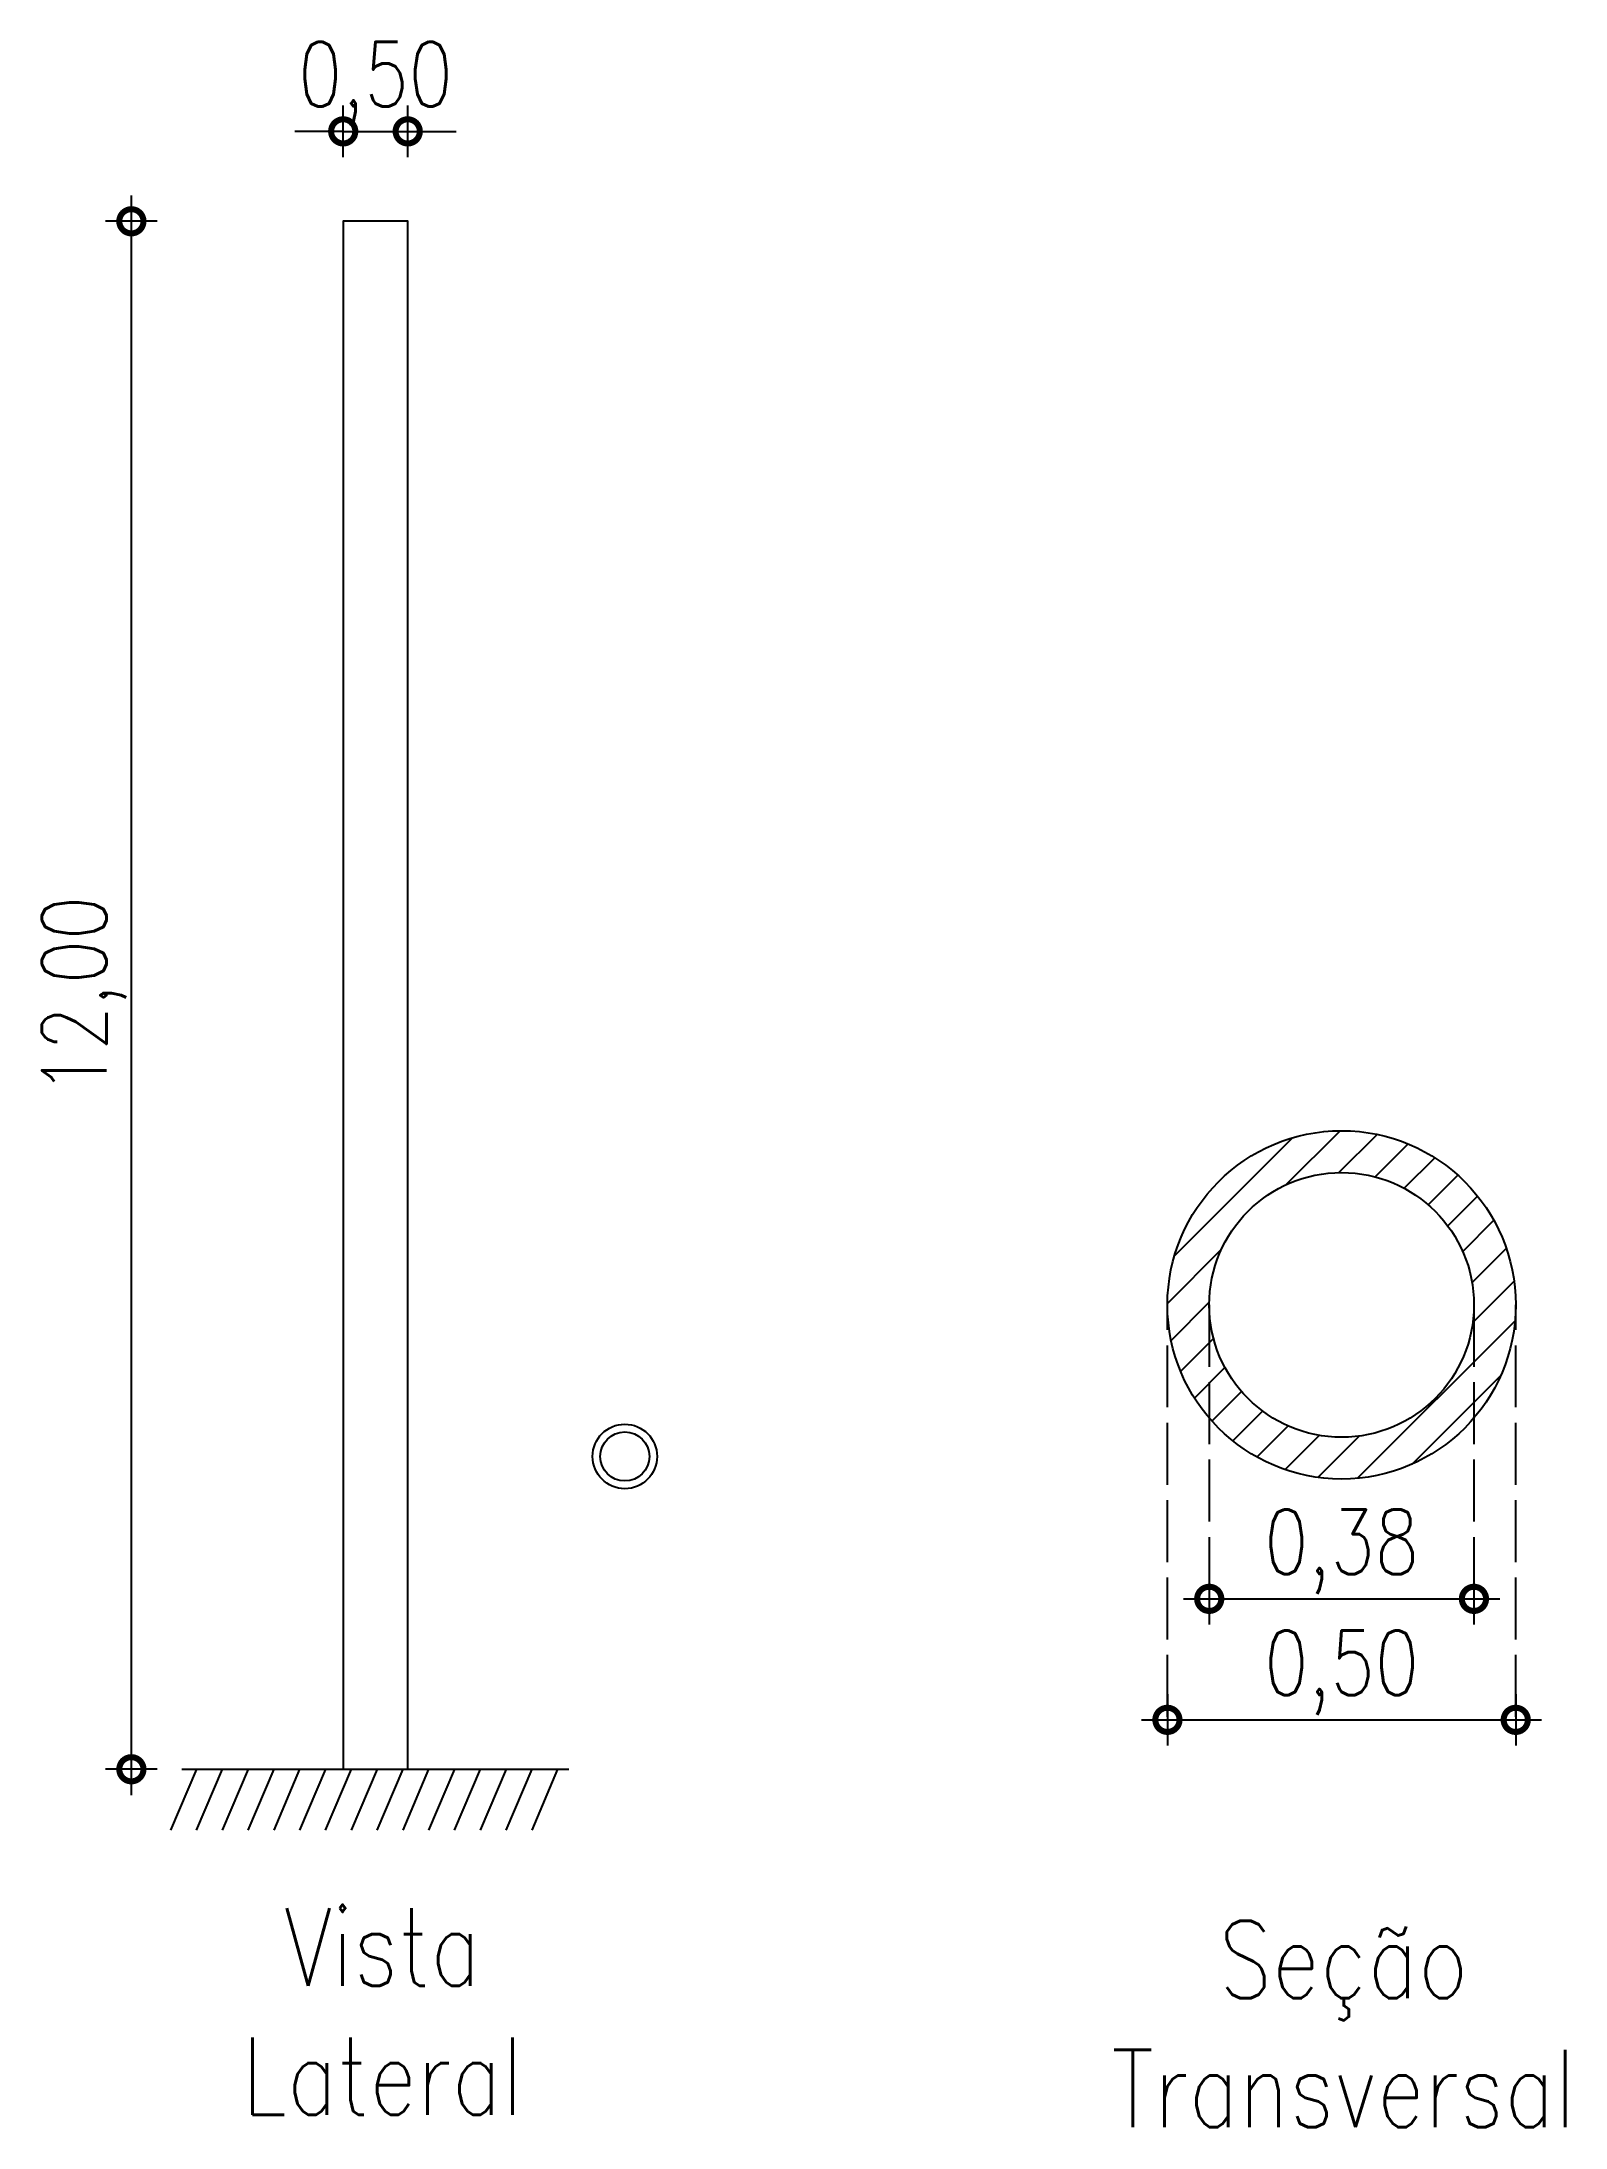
# Model space of a CAD drawing. Header units: millimetres. Extents: x 2456.1 to 2467.9, y 2295 to 2311.2.
import ezdxf

# ---------------------------------------------------------------- set-up
doc = ezdxf.new("R2010")
doc.units = ezdxf.units.MM
doc.linetypes.add('ACAD_ISO02W100', pattern=[15, 12, -3])
doc.styles.get("Standard").update_dxf_attribs({"font": 'txt.shx', "width": 0.8})
doc.dimstyles.new('Cotas 1-25', dxfattribs={"dimtxt": 0.375, "dimasz": 0.375, "dimexe": 0.2, "dimexo": 0, "dimgap": 0.075, "dimtad": 1, "dimzin": 1, "dimtxsty": 'Standard', "dimblk": 'DOTSMALL', "dimcen": 0.625, "dimdle": 0.2, "dimclrt": 1, "dimadec": 0, "dimazin": 0, "dimtfac": 1, "dimtix": 1, "dimtmove": 0, "dimatfit": 0, "dimfxl": 0.2, "dimfxlon": 1, "dimarcsym": 0})

# ---------------------------------------------------------------- blocks, each defined once
blk = doc.blocks.new('_DotSmall')
at = {"color": 0, "linetype": 'ByBlock', "const_width": 0.5}
blk.add_lwpolyline([(-0.0625, 0, 1), (0.0625, 0, 1)], format="xyb", close=True, dxfattribs=at)
blk = doc.blocks.new('*D5')
at = {"color": 0, "lineweight": -2, "transparency": 16777216}
for p, q in [((2456.796, 2297.575), (2456.796, 2309.975)), ((2456.996, 2309.775), (2456.596, 2309.775)), ((2456.996, 2297.775), (2456.596, 2297.775))]:
    blk.add_line(p, q, dxfattribs=at)
at = {"layer": 'Defpoints', "color": 0, "transparency": 16777216}
for p in [(2456.796, 2309.775), (2458.438, 2309.775), (2458.438, 2297.775)]:
    blk.add_point(p, dxfattribs=at)
at = {"color": 0, "lineweight": -2, "transparency": 16777216, "xscale": 0.375, "yscale": 0.375, "zscale": 0.375}
for p, rotation in [((2456.796, 2309.775), 90), ((2456.796, 2297.775), 270)]:
    blk.add_blockref('_DotSmall', p, dxfattribs=dict(at, rotation=rotation))
at = {"color": 1, "transparency": 16777216, "insert": (2456.429, 2303.775), "char_height": 0.5, "attachment_point": 5, "rotation": 90}
blk.add_mtext('12,00', dxfattribs=at)
blk = doc.blocks.new('*D7')
at = {"color": 0, "lineweight": -2, "transparency": 16777216}
for p, q in [((2458.438, 2310.272), (2458.438, 2310.672)), ((2458.938, 2310.272), (2458.938, 2310.672)), ((2458.438, 2310.472), (2458.063, 2310.472)), ((2458.438, 2310.472), (2458.938, 2310.472)), ((2458.938, 2310.472), (2459.313, 2310.472))]:
    blk.add_line(p, q, dxfattribs=at)
at = {"layer": 'Defpoints', "color": 0, "transparency": 16777216}
for p in [(2458.938, 2310.472), (2458.438, 2309.683), (2458.938, 2309.683)]:
    blk.add_point(p, dxfattribs=at)
at = {"color": 0, "lineweight": -2, "transparency": 16777216, "xscale": 0.375, "yscale": 0.375, "zscale": 0.375}
blk.add_blockref('_DotSmall', (2458.438, 2310.472), dxfattribs=at)
at = {"color": 0, "lineweight": -2, "transparency": 16777216, "xscale": 0.375, "yscale": 0.375, "zscale": 0.375, "rotation": 180}
blk.add_blockref('_DotSmall', (2458.938, 2310.472), dxfattribs=at)
at = {"color": 1, "transparency": 16777216, "insert": (2458.688, 2310.839), "char_height": 0.5, "attachment_point": 5}
blk.add_mtext('0,50', dxfattribs=at)
blk = doc.blocks.new('*D8')
at = {"color": 0, "lineweight": -2, "transparency": 16777216}
for p, q in [((2465.151, 2299.296), (2465.151, 2298.896)), ((2467.203, 2299.296), (2467.203, 2298.896)), ((2464.951, 2299.096), (2467.403, 2299.096))]:
    blk.add_line(p, q, dxfattribs=at)
at = {"layer": 'Defpoints', "color": 0, "transparency": 16777216}
for p in [(2465.151, 2301.131), (2467.203, 2301.131), (2467.203, 2299.096)]:
    blk.add_point(p, dxfattribs=at)
at = {"color": 0, "lineweight": -2, "transparency": 16777216, "xscale": 0.375, "yscale": 0.375, "zscale": 0.375, "rotation": 180}
blk.add_blockref('_DotSmall', (2465.151, 2299.096), dxfattribs=at)
at = {"color": 0, "lineweight": -2, "transparency": 16777216, "xscale": 0.375, "yscale": 0.375, "zscale": 0.375}
blk.add_blockref('_DotSmall', (2467.203, 2299.096), dxfattribs=at)
at = {"color": 1, "transparency": 16777216, "insert": (2466.177, 2299.462), "char_height": 0.5, "attachment_point": 5}
blk.add_mtext('0,38', dxfattribs=at)
blk = doc.blocks.new('*D9')
at = {"color": 0, "lineweight": -2, "transparency": 16777216}
for p, q in [((2464.827, 2298.358), (2464.827, 2297.958)), ((2467.527, 2298.358), (2467.527, 2297.958)), ((2464.627, 2298.158), (2467.727, 2298.158))]:
    blk.add_line(p, q, dxfattribs=at)
at = {"layer": 'Defpoints', "color": 0, "transparency": 16777216}
for p in [(2464.827, 2300.966), (2467.527, 2300.966), (2467.527, 2298.158)]:
    blk.add_point(p, dxfattribs=at)
at = {"color": 0, "lineweight": -2, "transparency": 16777216, "xscale": 0.375, "yscale": 0.375, "zscale": 0.375, "rotation": 180}
blk.add_blockref('_DotSmall', (2464.827, 2298.158), dxfattribs=at)
at = {"color": 0, "lineweight": -2, "transparency": 16777216, "xscale": 0.375, "yscale": 0.375, "zscale": 0.375}
blk.add_blockref('_DotSmall', (2467.527, 2298.158), dxfattribs=at)
at = {"color": 1, "transparency": 16777216, "insert": (2466.177, 2298.524), "char_height": 0.5, "attachment_point": 5}
blk.add_mtext('0,50', dxfattribs=at)

msp = doc.modelspace()

# ---------------------------------------------------------------- hatches: boundary and pattern name
h = msp.add_hatch()
h.set_pattern_fill('ANSI31', color=256, scale=0.07)
h.paths.add_polyline_path([(2467.527, 2301.375, 1), (2464.827, 2301.375, 1)])
h.paths.add_polyline_path([(2465.151, 2301.375, -1), (2467.203, 2301.375, -1)], flags=16)

# ---------------------------------------------------------------- linework, layer by layer
at = {"color": 9, "linetype": 'ACAD_ISO02W100', "ltscale": 0.04}
for p, q in [((2464.827, 2298.181), (2464.827, 2301.375)), ((2465.151, 2301.375), (2465.151, 2299.249)), ((2467.203, 2301.375), (2467.203, 2299.249)), ((2467.527, 2298.181), (2467.527, 2301.375))]:
    msp.add_line(p, q, dxfattribs=at)
for p, q in [((2457.3, 2297.775), (2457.099, 2297.304)), ((2457.5, 2297.775), (2457.299, 2297.304)), ((2457.7, 2297.775), (2457.499, 2297.304)), ((2457.9, 2297.775), (2457.699, 2297.304)), ((2458.1, 2297.775), (2457.899, 2297.304)), ((2458.3, 2297.775), (2458.099, 2297.304)), ((2458.5, 2297.775), (2458.299, 2297.304)), ((2458.7, 2297.775), (2458.499, 2297.304)), ((2458.9, 2297.775), (2458.699, 2297.304)), ((2459.1, 2297.775), (2458.899, 2297.304)), ((2459.3, 2297.775), (2459.099, 2297.304)), ((2459.5, 2297.775), (2459.299, 2297.304)), ((2459.7, 2297.775), (2459.499, 2297.304)), ((2459.9, 2297.775), (2459.699, 2297.304)), ((2460.1, 2297.775), (2459.899, 2297.304))]:
    msp.add_line(p, q)
at = {"color": 6}
msp.add_line((2457.188, 2297.775), (2460.188, 2297.775), dxfattribs=at)
at = {"color": 2}
msp.add_lwpolyline([(2458.438, 2297.775), (2458.938, 2297.775), (2458.938, 2309.775), (2458.438, 2309.775)], close=True, dxfattribs=at)
msp.add_circle((2466.177, 2301.375), 1.35, dxfattribs=at)
at = {"color": 3}
msp.add_circle((2466.177, 2301.375), 1.026, dxfattribs=at)
for radius in [0.25, 0.19]:
    msp.add_circle((2460.621, 2300.2), radius)

# ---------------------------------------------------------------- texts
at = {"color": 2, "char_height": 0.6, "attachment_point": 1}
for s, insert in [('\\pxqc;Vista \\PLateral', (2455.108, 2296.697)), ('\\pxqc;Seção\\PTransversal', (2462.559, 2296.6))]:
    msp.add_mtext_dynamic_manual_height_columns(s, width=7.26821, gutter_width=5, heights=[0], dxfattribs=dict(at, insert=insert))

# ---------------------------------------------------------------- dimensions: what is measured, and where the dimension line sits
dim = msp.add_linear_dim(base=(2458.938, 2310.472), p1=(2458.438, 2309.683), p2=(2458.938, 2309.683), dimstyle='Cotas 1-25', override={"dimtxt": 0.5})
dim.commit()
dim.dimension.update_dxf_attribs({"geometry": '*D7', "text_midpoint": (2458.688, 2310.839)})
dim = msp.add_linear_dim(base=(2456.796, 2309.775), p1=(2458.438, 2297.775), p2=(2458.438, 2309.775), angle=90, dimstyle='Cotas 1-25', override={"dimtxt": 0.5})
dim.commit()
dim.dimension.update_dxf_attribs({"geometry": '*D5', "text_midpoint": (2456.429, 2303.775)})
for base, p1, p2, text, picture, middle in [((2467.203, 2299.096), (2465.151, 2301.131), (2467.203, 2301.131), '0,38', '*D8', (2466.177, 2299.462)), ((2467.527, 2298.158), (2464.827, 2300.966), (2467.527, 2300.966), '0,50', '*D9', (2466.177, 2298.524))]:
    dim = msp.add_linear_dim(base=base, p1=p1, p2=p2, text=text, dimstyle='Cotas 1-25', override={"dimtxt": 0.5})
    dim.commit()
    dim.dimension.update_dxf_attribs({"geometry": picture, "text_midpoint": middle})

doc.saveas('drawing.dxf')
